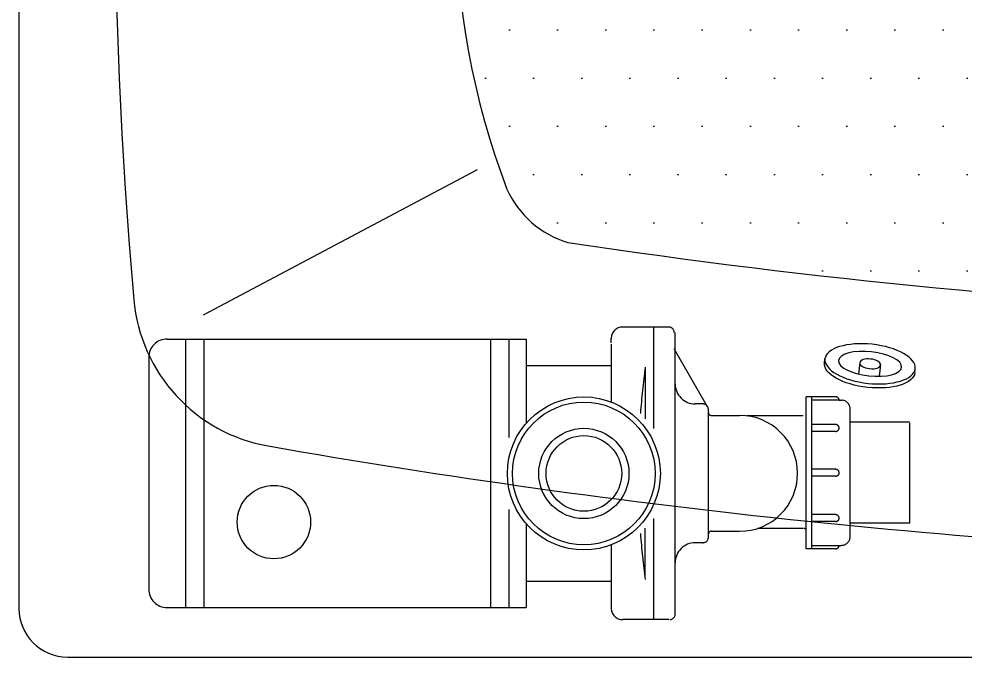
# Model space of a CAD drawing. Header units: millimetres. Extents: x -1273.58 to -1271.93, y 2261.71 to 2262.54.
# Drawn here: x -1273.5835 to -1273.0925, y 2261.7068 to 2262.0377 of the extents above; entities that cross this region are included whole.
import ezdxf

# ---------------------------------------------------------------- set-up
doc = ezdxf.new("R2010")
doc.units = ezdxf.units.MM
doc.header["$LTSCALE"] = 10
doc.linetypes.add('HIDDEN', pattern=[0.375, 0.25, -0.125])
doc.layers.add('jacuzzi', color=1, linetype='Continuous')

msp = doc.modelspace()

# ---------------------------------------------------------------- hatches: boundary and pattern name
at = {"layer": 'jacuzzi'}
h = msp.add_hatch(dxfattribs=at)
h.set_pattern_fill('DOTS', color=256, scale=0.3999999999996362, style=0)
h.set_pattern_definition([(0, (-1275.541472184361, 2260.806986162142), (0.01249999999998863, 0.02499999999997726), [0, -0.02499999999997726])])
edge = h.paths.add_edge_path()
edge.add_arc((-1272.758511965726, 2260.45694738321), 1.887818877549301, 73.3740583773463, 106.6259416226537)
edge.add_arc((-1273.284206829181, 2262.217443924569), 0.05051020408158671, 106.6259416226537, 155.7594702056402)
edge.add_arc((-1272.951372462689, 2262.093819402208), 0.4054614102994309, 159.1425122165885, 200.8574877834114)
edge.add_arc((-1273.284206829181, 2261.970194879848), 0.05051020408158671, 204.2405297943597, 253.3740583773463)
edge.add_arc((-1272.758511965726, 2265.522450954634), 3.640943877547712, 261.4684754869301, 267.529038594441)
edge.add_line((-1272.915806025789, 2261.8845802203), (-1272.891421750864, 2261.908231363533))
edge.add_line((-1272.834294842448, 2261.904300633761), (-1272.891421750864, 2261.908231363533))
edge.add_arc((-1272.833603802461, 2261.939843769164), 0.03554999999996777, 269.2027269801044, 360)
edge.add_arc((-1272.758511965726, 2261.946766260759), 0.0395418367346578, 0, 180)
edge.add_arc((-1272.683420128991, 2261.939843769164), 0.03554999999996777, 180, 270.7972730211982)
edge.add_line((-1272.682729089004, 2261.904300633761), (-1272.625602180588, 2261.908231363533))
edge.add_line((-1272.601217905663, 2261.8845802203), (-1272.625602180588, 2261.908231363533))
edge.add_arc((-1272.758511965726, 2265.522450954633), 3.640943877547329, 272.470961405559, 278.53152451307)
edge.add_arc((-1272.565651468763, 2262.093819402208), 0.4054614102994309, 339.1425122165885, 380.8574877834114)
edge.add_arc((-1272.232817102272, 2261.970194879848), 0.05051020408158671, 286.6259416226537, 335.7594702056402)
edge.add_arc((-1272.232817102272, 2262.217443924569), 0.05051020408158671, 24.24052979435978, 73.3740583773463)

# ---------------------------------------------------------------- linework, layer by layer
at = {"layer": 'jacuzzi', "color": 3}
for p, q in [((-1273.583511965725, 2262.511511158718), (-1273.583511965725, 2261.7320213628)), ((-1273.558256863685, 2261.70676626076), (-1271.958767067768, 2261.70676626076))]:
    msp.add_line(p, q, dxfattribs=at)
at = {"layer": 'jacuzzi'}
for p, q in [((-1273.487709028344, 2261.884226572902), (-1273.34549802244, 2261.959694438633)), ((-1273.165464285318, 2261.859249581676), (-1273.16523849035, 2261.86135599362)), ((-1273.147210984355, 2261.859423551038), (-1273.147842792839, 2261.8535294917)), ((-1273.136394490231, 2261.858264086504), (-1273.137026298716, 2261.852370027167)), ((-1273.118592779204, 2261.854225231978), (-1273.118366984236, 2261.856331643922))]:
    msp.add_line(p, q, dxfattribs=at)
at = {"layer": 'jacuzzi', "linetype": 'HIDDEN'}
for p, q in [((-1273.246288476573, 2261.877901067121), (-1273.270347892922, 2261.877901067121)), ((-1273.254041238326, 2261.825286767346), (-1273.254041238326, 2261.877901067121)), ((-1273.242953843372, 2261.729065631937), (-1273.242953843372, 2261.875038847214)), ((-1273.506631344998, 2261.871699554663), (-1273.320297767049, 2261.871699554663)), ((-1273.497093491326, 2261.871699554663), (-1273.497093491326, 2261.732446891044)), ((-1273.487555637654, 2261.871699554663), (-1273.487555637654, 2261.732446891044)), ((-1273.338863779525, 2261.871699554663), (-1273.338863779525, 2261.732446891044)), ((-1273.329325925853, 2261.871699554663), (-1273.329325925853, 2261.820639641435)), ((-1273.320297767049, 2261.871699554663), (-1273.320297767049, 2261.833941619871)), ((-1273.320297767049, 2261.871699554663), (-1273.320297767049, 2261.82803205858)), ((-1273.27620534402, 2261.869736882583), (-1273.27620534402, 2261.871894126878)), ((-1273.27620534402, 2261.869736882583), (-1273.27620534402, 2261.871894126878)), ((-1273.320297767049, 2261.86966417669), (-1273.320297767049, 2261.833941619871)), ((-1273.320297767049, 2261.86966417669), (-1273.320297767049, 2261.833941619871)), ((-1273.226121202395, 2261.836607820518), (-1273.243426256666, 2261.866581053743)), ((-1273.516169198671, 2261.862161700991), (-1273.516169198671, 2261.741984744716)), ((-1273.320297767049, 2261.857948782433), (-1273.27620534402, 2261.857948782433)), ((-1273.258517234721, 2261.855985731102), (-1273.258517234721, 2261.830394539287)), ((-1273.175052138247, 2261.762891372962), (-1273.175052138247, 2261.841797947118)), ((-1273.17208064795, 2261.762891372962), (-1273.17208064795, 2261.841797947118)), ((-1273.228599957546, 2261.838038930471), (-1273.232533454762, 2261.838038930471)), ((-1273.15789853517, 2261.839997698147), (-1273.17208064795, 2261.839997698147)), ((-1273.15789853517, 2261.839997698147), (-1273.156681289905, 2261.839997698147)), ((-1273.15789853517, 2261.839950758588), (-1273.156681289905, 2261.839950758588)), ((-1273.152180667478, 2261.769192244361), (-1273.152180667478, 2261.83549707572)), ((-1273.152180667478, 2261.769145304801), (-1273.152180667478, 2261.83545013616)), ((-1273.225737737639, 2261.768927768587), (-1273.225737737639, 2261.835176710564)), ((-1273.224283729926, 2261.83210173231), (-1273.209501318178, 2261.83210173231)), ((-1273.176614663387, 2261.831867030277), (-1273.205752949334, 2261.831867030277)), ((-1273.121160661151, 2261.828564094249), (-1273.152180667478, 2261.828564094249)), ((-1273.121160661151, 2261.77617216539), (-1273.121160661151, 2261.828068724946)), ((-1273.121160661151, 2261.824336231257), (-1273.121160661151, 2261.828021785387)), ((-1273.121160661151, 2261.820650677128), (-1273.121160661151, 2261.824336231257)), ((-1273.121160661151, 2261.77612522583), (-1273.121160661151, 2261.824336231257)), ((-1273.329325925853, 2261.783328426532), (-1273.329325925853, 2261.732446891044)), ((-1273.254041238326, 2261.726201504459), (-1273.254041238326, 2261.77867939305)), ((-1273.320297767049, 2261.775936009386), (-1273.320297767049, 2261.732446891044)), ((-1273.258517234721, 2261.747982336865), (-1273.258517234721, 2261.77357352868)), ((-1273.224283729926, 2261.772002746841), (-1273.209501318178, 2261.772002746841)), ((-1273.176614663387, 2261.773456754554), (-1273.200267128989, 2261.773456754554)), ((-1273.175770172941, 2261.773369011317), (-1273.176277370187, 2261.773369011317)), ((-1273.121160661151, 2261.77617216539), (-1273.152180667478, 2261.77617216539)), ((-1273.121160661151, 2261.77612522583), (-1273.152180667478, 2261.77612522583)), ((-1273.228599957546, 2261.76606554868), (-1273.233005868057, 2261.76606554868)), ((-1273.17208064795, 2261.764691621933), (-1273.156681289905, 2261.764691621933)), ((-1273.320297767049, 2261.745989975446), (-1273.320297767049, 2261.732446891044)), ((-1273.27620534402, 2261.745989975446), (-1273.320297767049, 2261.745989975446)), ((-1273.506631344998, 2261.732446891044), (-1273.320297767049, 2261.732446891044)), ((-1273.27620534402, 2261.734367596568), (-1273.27620534402, 2261.732210352273)), ((-1273.27620534402, 2261.734367596568), (-1273.27620534402, 2261.732210352273)), ((-1273.253432764591, 2261.726201504459), (-1273.270196496206, 2261.726201504459)), ((-1273.253432764591, 2261.726201504459), (-1273.270196496206, 2261.726201504459)), ((-1273.246288476573, 2261.72620341203), (-1273.254817891897, 2261.72620341203))]:
    msp.add_line(p, q, dxfattribs=at)
for points in [[(-1273.27620534402, 2261.869005755466), (-1273.27620534402, 2261.839065103739)], [(-1273.159698784141, 2261.841797947118), (-1273.175052138247, 2261.841797947118)], [(-1273.159698784141, 2261.827380291618), (-1273.17208064795, 2261.827380291618)], [(-1273.159698784141, 2261.823779793677), (-1273.17208064795, 2261.823779793677)], [(-1273.159698784141, 2261.804144909011), (-1273.17208064795, 2261.804144909011)], [(-1273.159698784141, 2261.800544411069), (-1273.17208064795, 2261.800544411069)], [(-1273.159698784141, 2261.780641486161), (-1273.17208064795, 2261.780641486161)], [(-1273.159698784141, 2261.777040988219), (-1273.17208064795, 2261.777040988219)], [(-1273.27620534402, 2261.764902964228), (-1273.27620534402, 2261.741024464272), (-1273.27620534402, 2261.734367596568)], [(-1273.159698784141, 2261.762891372962), (-1273.175052138247, 2261.762891372962)], [(-1273.27620534402, 2261.745989975446), (-1273.27620534402, 2261.741024464272), (-1273.27620534402, 2261.734367596568)]]:
    msp.add_lwpolyline(points, dxfattribs=at)
for radius in [0.0396884175637723, 0.03700452575282685, 0.02340442384470183, 0.0196277895416319]:
    msp.add_circle((-1273.290353303398, 2261.801984033983), radius, dxfattribs=at)
at = {"layer": 'jacuzzi'}
msp.add_circle((-1273.451216047358, 2261.77676626076), 0.01904999999998267, dxfattribs=at)
for centre, radius, start, end in [((-1270.919998310965, 2262.121865859913), 2.614015263841628, 174.9599730419052, 185.0400485186858), ((-1272.951372462689, 2262.093819402208), 0.4054614102994309, 159.1425122165885, 200.8574877834114), ((-1273.284206829181, 2261.970194879848), 0.05051020408158671, 204.2405297943597, 253.3740583773463), ((-1272.758511965726, 2265.522450954634), 3.640943877547712, 261.4684754869301, 267.529038594441), ((-1273.439534065232, 2261.899660353966), 0.08469999999992298, 185.0400485186858, 260.061776956585), ((-1272.758511965726, 2265.786429875107), 4.030681298801049, 260.061776956585, 268.0450703257703)]:
    msp.add_arc(centre, radius, start, end, dxfattribs=at)
at = {"layer": 'jacuzzi', "linetype": 'HIDDEN'}
for centre, radius, start, end in [((-1273.270196496206, 2261.871894126878), 0.006008847813590934, 90, 180), ((-1273.270196496206, 2261.871894126878), 0.006008847813590934, 90, 180), ((-1273.246288476573, 2261.875038847214), 0.002862219907325641, 0, 90), ((-1273.506631344998, 2261.862161700991), 0.009537853672366562, 90, 180), ((-1272.844276042283, 2261.801533804359), 0.4179412894328171, 172.3702998037925, 175.663616037354), ((-1273.232533454762, 2261.848459319081), 0.01042038860927022, 180, 270), ((-1273.159698784141, 2261.839997698147), 0.001800248970850059, 0, 90), ((-1273.228599957546, 2261.835176710564), 0.002862219907325641, 0, 90), ((-1273.156681289905, 2261.83549707572), 0.004500622427125404, 0, 90), ((-1273.224283729926, 2261.833555740023), 0.001454007712921443, 180, 270), ((-1273.209501318178, 2261.802052239575), 0.03004949273370983, 270, 90), ((-1273.159698784141, 2261.825580042647), 0.001800248970850315, 270, 90), ((-1273.159698784141, 2261.80234466004), 0.001800248970850059, 270, 90), ((-1273.159698784141, 2261.77884123719), 0.001800248970850059, 270, 90), ((-1273.224283729926, 2261.770548739128), 0.001454007712921443, 90, 180), ((-1273.175770172941, 2261.772626137283), 0.0007428740337881273, 14.85825029079826, 90), ((-1272.844276042283, 2261.802434263608), 0.4179412894328171, 184.336383962646, 187.6297001962075), ((-1273.228599957546, 2261.768927768587), 0.002862219907325641, 270, 0), ((-1273.156681289905, 2261.769192244361), 0.004500622427125404, 270, 0), ((-1273.232533454762, 2261.75564516007), 0.01042038860927022, 90, 180), ((-1273.159698784141, 2261.764691621933), 0.001800248970850059, 270, 0), ((-1273.506631344998, 2261.741984744716), 0.009537853672366562, 180, 270), ((-1273.270196496206, 2261.732210352273), 0.006008847813590934, 180, 270), ((-1273.270196496206, 2261.732210352273), 0.006008847813590934, 180, 270), ((-1273.245816063279, 2261.729065631937), 0.002862219907325641, 270, 0)]:
    msp.add_arc(centre, radius, start, end, dxfattribs=at)
at = {"layer": 'jacuzzi', "color": 3}
msp.add_arc((-1273.558256863685, 2261.7320213628), 0.02525510204079336, 180, 270, dxfattribs=at)
at = {"layer": 'jacuzzi', "extrusion": (0, 0, -1)}
for major_axis, ratio, start_param, end_param in [((-0.02343575305665154, 0.002512174849226091), 0.4319527517522881, 3.141592653569083, 9.424777960748669), ((-0.016363421878797, 0.001754062555888302), 0.3816444812984741, 3.141592653510322, 9.424777960689909)]:
    msp.add_ellipse((-1273.141802737293, 2261.858843818771), major_axis=major_axis, ratio=ratio, start_param=start_param, end_param=end_param, dxfattribs=at)
at = {"layer": 'jacuzzi', "extrusion": (0, 0, -0.9999999999999998)}
for centre, major_axis, ratio, start_param, end_param in [((-1273.141802737293, 2261.858843818771), (-0.005408247061667236, 0.0005797322674640026), 0.4618882338783956, 1.570796326746801, 7.853981633926388), ((-1273.142028532261, 2261.856737406827), (-0.0234357530566988, 0.002512174848785106), 0.43195275175126, 3.141592653612645, 6.283185307202438)]:
    msp.add_ellipse(centre, major_axis=major_axis, ratio=ratio, start_param=start_param, end_param=end_param, dxfattribs=at)

doc.saveas('drawing.dxf')
